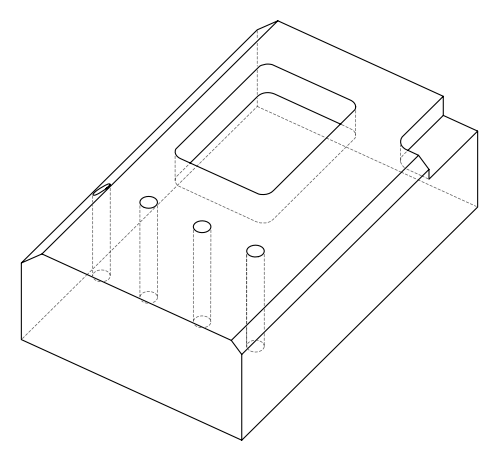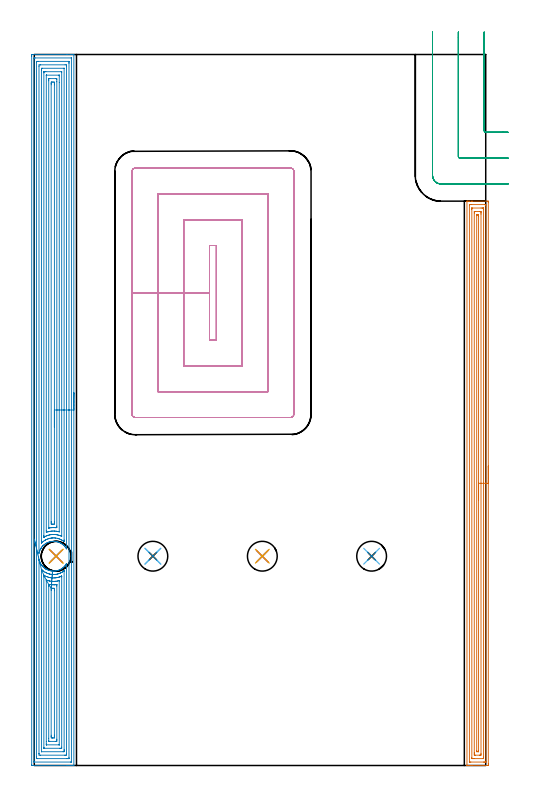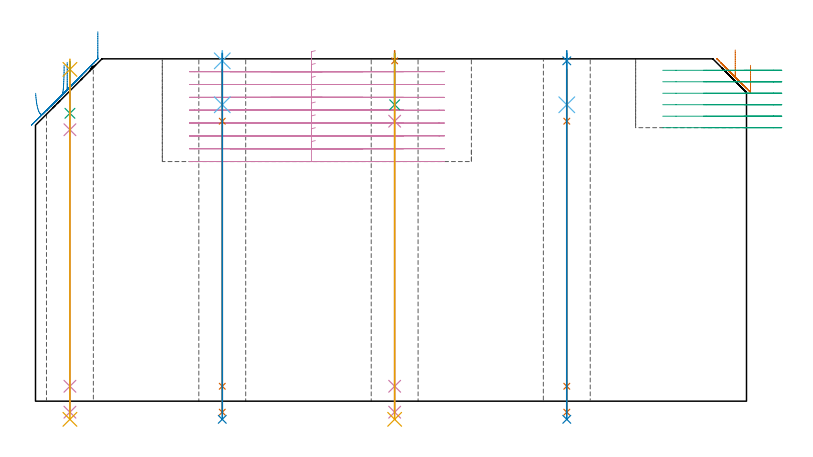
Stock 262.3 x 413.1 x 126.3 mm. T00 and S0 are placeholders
(PLAN: 20 operations, 14 tool changes, 73.1 min)
(1 AREA_MILL | FG_CHAMFER_SURFACE | UGT0205_001 | 13.34 min | 25720 mm3)
(2 AREA_MILL_1 | FG_CHAMFER_SURFACE_1 | UGT0205_001 | 29.84 min | 123855 mm3)
(3 MILL_CORNER_NOTCH_RECTANGULAR | CORNER_NOTCH_RECTANGULAR | UGT0201_094 | Follow Part, ap 5, ae 75% | 4.08 min | 86792 mm3)
(4 MILL_RECTANGULAR_POCKET | POCKET_RECTANGULAR_STRAIGHT | UGT0201_094 | Follow Part, ap 5, ae 75% | 20.74 min | 708005 mm3)
(5 SPOT_DRILL | STEP1HOLE | NXT0321_9005460120000 | 0.03 min | 0 mm3)
(6 SPOT_DRILL_1 | STEP1HOLE_1 | NXT0321_9005460120000 | 0.03 min | 2 mm3)
(7 SPOT_DRILL_2 | STEP1HOLE_2 | NXT0321_9005460120000 | 0.03 min | 25 mm3)
(8 SPOT_DRILL_3 | STEP1HOLE_3 | NXT0321_9005460120000 | 0.03 min | 12 mm3)
(9 DRILL_BLIND_HOLE_INTO_CENTER | STEP1HOLE | NXT0301_084 | 0.08 min | 749 mm3)
(10 GUN_DRILL_THROUGH_HOLE | STEP1HOLE | UGT0307_008 | 0.61 min | 10163 mm3)
(11 DRILL_TO_ENLARGE_THROUGH_HOLE | STEP1HOLE | UGT0301_244 | 0.53 min | 16049 mm3)
(12 DRILL_BLIND_HOLE_INTO_CENTER_1 | STEP1HOLE_1 | NXT0301_084 | 0.08 min | 1566 mm3)
(13 GUN_DRILL_THROUGH_HOLE_1 | STEP1HOLE_1 | UGT0307_008 | 0.62 min | 10493 mm3)
(14 DRILL_TO_ENLARGE_THROUGH_HOLE_1 | STEP1HOLE_1 | UGT0301_244 | 0.54 min | 17595 mm3)
(15 DRILL_BLIND_HOLE_INTO_CENTER_2 | STEP1HOLE_2 | NXT0301_084 | 0.08 min | 1562 mm3)
(16 GUN_DRILL_THROUGH_HOLE_2 | STEP1HOLE_2 | UGT0307_008 | 0.62 min | 10511 mm3)
(17 DRILL_TO_ENLARGE_THROUGH_HOLE_2 | STEP1HOLE_2 | UGT0301_244 | 0.54 min | 17549 mm3)
(18 DRILL_BLIND_HOLE_INTO_CENTER_3 | STEP1HOLE_3 | NXT0301_084 | 0.08 min | 1552 mm3)
(19 GUN_DRILL_THROUGH_HOLE_3 | STEP1HOLE_3 | UGT0307_008 | 0.62 min | 10481 mm3)
(20 DRILL_TO_ENLARGE_THROUGH_HOLE_3 | STEP1HOLE_3 | UGT0301_244 | 0.54 min | 17611 mm3)
(TOOL UGT0205_001 | Chamfer Mill 20 x 3 x 45 deg. | D20 FL50 Z2)
(TOOL UGT0201_094 | End mill 20 mm | D20 FL38 Z4)
(TOOL NXT0321_9005460120000 | NC Spot Drill, 142deg, 12mm, Carbide, Uncoated | D12 PA142 FL30 Z2)
(TOOL NXT0301_084 | Carbide Drill 11.3mm [860.1-1130-034A1-MM 2214] | D11.3 PA140 FL55 Z2)
(TOOL UGT0307_008 | Gun Drill 11 mm | D11 PA130 FL24 Z1)
(TOOL UGT0301_244 | Twist Drill 17.3 mm | D17.3 PA118 FL130 Z2)
(OP 1 AREA_MILL)
G17 G21 G94 G90
T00 M6
G54
G17 G0 G90 X263.8 Y173.95 S1061 M3
G43 Z136.3 H0
Z123.9
G94 G1 Y173.912 Z123.028 F250.
Y173.798 Z122.163
Y173.609 Z121.312
Y173.347 Z120.48
Y173.013 Z119.674
Y172.61 Z118.9
Y172.142 Z118.164
Y171.61 Z117.472
Y171.021 Z116.829
Y170.378 Z116.24
Y169.686 Z115.708
Y168.95 Z115.24
Y168.176 Z114.837
Y167.37 Z114.503
Y166.538 Z114.241
Y165.686 Z114.052
Y164.822 Z113.938
Y163.95 Z113.9
Y1.03
X263.799 Y0.607 Z113.901
X263.795 Y0.143 Z113.903
X263.792 Y0.009 Z113.906
X263.336 Y0. Z114.362
X254.512 Z123.182
X253.948 Z123.749
X253.629 Z124.067
X253.065 Z124.631
X252.747 Z124.948
X252.11 Z125.589
X251.735 Z125.964
X251.408 Z126.282
X251.402 Y0.007 Z126.288
X251.4 Y0.161 Z126.3
Y327.739
X251.403 Y327.892 Z126.288
X251.408 Y327.893 Z126.283
X251.734 Y327.9 Z125.965
X252.11 Z125.589
X252.747 Z124.948
X253.948 Z123.749
X254.512 Z123.182
X263.336 Z114.362
X263.62 Y327.897 Z114.077
X263.792 Y327.89 Z113.906
X263.799 Y327.716 Z113.899
X263.8 Y327.293 Z113.9
Y163.95
X262.386 Z115.314
X262.385 Y2.186 Z115.315
X262.384 Y2.083 Z115.316
X262.382 Y2.033 Z115.318
X262.38 Y2.015 Z115.32
X262.346 Y2.01 Z115.354
X261.957 Y2.002 Z115.743
X261.571 Y2.001 Z116.129
X261.076 Y2. Z116.624
X253.629 Y2.001 Z124.071
X253.132 Y2.003 Z124.568
X252.919 Y2.01 Z124.781
X252.821 Y2.019 Z124.879
X252.815 Y2.323 Z124.885
Y2.392
Y325.714
X252.816 Y325.817 Z124.884
X252.819 Y325.867 Z124.881
X252.82 Y325.885 Z124.88
X252.854 Y325.89 Z124.846
X253.243 Y325.898 Z124.457
X253.629 Y325.899 Z124.071
X254.124 Y325.9 Z123.576
X261.571 Y325.899 Z116.129
X262.068 Y325.897 Z115.632
X262.281 Y325.89 Z115.419
X262.379 Y325.881 Z115.321
X262.385 Y325.577 Z115.315
Y325.508
X262.386 Y163.95 Z115.314
X260.972 Z116.728
X260.971 Y4.784 Z116.729
X260.968 Y4.178 Z116.732
X260.965 Y4.036 Z116.735
X260.963 Y4.01 Z116.737
X260.922 Y4.006 Z116.778
X260.863 Y4.001 Z116.837
X255.57 Y4. Z122.13
X254.687 Y4.001 Z123.013
X254.512 Y4.004 Z123.188
X254.336 Y4.01 Z123.364
X254.235 Y4.015 Z123.465
X254.232 Y4.082 Z123.468
X254.231 Y4.178 Z123.469
X254.229 Y4.464 Z123.471
Y323.116
X254.233 Y323.722 Z123.467
X254.235 Y323.864 Z123.465
X254.237 Y323.89 Z123.463
X254.278 Y323.894 Z123.422
X254.338 Y323.899 Z123.362
X259.63 Y323.9 Z118.07
X260.513 Y323.899 Z117.187
X260.688 Y323.896 Z117.012
X260.864 Y323.89 Z116.836
X260.965 Y323.885 Z116.735
X260.968 Y323.817 Z116.732
X260.969 Y323.722 Z116.731
X260.971 Y323.436 Z116.729
X260.972 Y163.95 Z116.728
X259.557 Z118.143
Y6.855
X259.554 Y6.218 Z118.146
X259.55 Y6.01 Z118.15
X259.346 Y6.006 Z118.354
X258.924 Y6. Z118.776
X258.887 Z118.813
X256.24 Z121.46
X255.847 Y6.005 Z121.853
X255.657 Y6.01 Z122.043
X255.65 Y6.118 Z122.05
X255.644 Y6.603 Z122.056
X255.643 Y6.855 Z122.057
Y7.497
Y321.045
X255.646 Y321.682 Z122.054
X255.65 Y321.889 Z122.05
X255.854 Y321.894 Z121.846
X256.276 Y321.9 Z121.424
X256.313 Z121.387
X258.96 Z118.74
X259.353 Y321.895 Z118.347
X259.543 Y321.89 Z118.157
X259.55 Y321.782 Z118.15
X259.556 Y321.297 Z118.144
X259.557 Y321.045 Z118.143
Y320.404
Y163.95
X258.143 Z119.557
Y8.434
X258.141 Y8.228 Z119.559
X258.138 Y8.091 Z119.562
X258.133 Y8.009 Z119.567
X258.12 Y8.007 Z119.58
X258.041 Y8.003 Z119.659
X257.791 Y8.001 Z119.909
X257.159 Y8.008 Z120.541
X257.075 Y8.01 Z120.625
X257.064 Y8.331 Z120.636
X257.058 Y8.537 Z120.642
X257.057 Y8.641 Z120.643
Y8.744
Y319.466
X257.059 Y319.672 Z120.641
X257.063 Y319.809 Z120.637
X257.067 Y319.891 Z120.633
X257.08 Y319.893 Z120.62
X257.159 Y319.897 Z120.541
X257.409 Y319.899 Z120.291
X258.041 Y319.892 Z119.659
X258.125 Y319.89 Z119.575
X258.136 Y319.568 Z119.564
X258.142 Y319.362 Z119.558
X258.143 Y319.259 Z119.557
Y319.156
Y163.95
Y163.078 Z119.595
Y162.214 Z119.709
Y161.362 Z119.898
Y160.53 Z120.16
Y159.724 Z120.494
Y158.95 Z120.897
Y158.214 Z121.365
Y157.522 Z121.896
Y156.879 Z122.486
Y156.29 Z123.129
Y155.758 Z123.821
Y155.29 Z124.557
Y154.887 Z125.331
Y154.553 Z126.137
Y154.291 Z126.969
Y154.102 Z127.82
Y153.988 Z128.685
Y153.95 Z129.557
G0 Z136.3
M5
M2
(OP 2 AREA_MILL_1)
G17 G21 G94 G90
T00 M6
G54
G17 G0 G90 X23. Y216.55 S1061 M3
G43 Z136.3 H0
G94 G1 Y216.512 Z135.428 F250.
Y216.398 Z134.563
Y216.209 Z133.712
Y215.947 Z132.88
Y215.613 Z132.074
Y215.21 Z131.3
Y214.742 Z130.564
Y214.21 Z129.872
Y213.621 Z129.229
Y212.978 Z128.639
Y212.286 Z128.108
Y211.55 Z127.64
Y210.776 Z127.237
Y209.97 Z126.903
Y209.138 Z126.641
Y208.287 Z126.452
Y207.422 Z126.338
Y206.55 Z126.3
Y0.172
X22.997 Y0.01 Z126.288
X22.933 Y0.007 Z126.225
X22.516 Y0. Z125.816
X22.168 Z125.467
X21.478 Z124.774
X20.24 Z123.537
X19.69 Z122.985
X19.071 Z122.366
X-1.148 Y0.001 Z102.15
X-1.492 Y0.01 Z101.806
X-1.499 Y0.352 Z101.799
Y0.37
X-1.5 Y412.215 Z101.8
X-1.498 Y412.481 Z101.802
X-1.492 Y413.093 Z101.806
X-1.488 Y413.096 Z101.81
X-0.872 Y413.1 Z102.425
X19.071 Z122.366
X21.478 Z124.774
X22.168 Z125.467
X22.516 Z125.816
X22.933 Y413.093 Z126.225
X22.998 Y413.09 Z126.288
X23. Y412.928 Z126.3
Y206.55
X21.586 Z124.886
X21.585 Y2.406 Z124.885
X21.584 Y2.3 Z124.884
X21.581 Y2.192 Z124.881
X21.573 Y2.01 Z124.873
X21.478 Y2.008 Z124.778
X20.989 Y2.001 Z124.289
X0.022 Z103.322
X-0.036 Y2.002 Z103.264
X-0.071 Y2.006 Z103.229
X-0.076 Y2.008 Z103.224
X-0.079 Y2.024 Z103.221
X-0.082 Y2.084 Z103.218
X-0.085 Y2.298 Z103.215
X-0.086 Y2.406 Z103.214
X-0.085 Y410.694 Z103.215
X-0.084 Y410.8 Z103.216
X-0.081 Y410.909 Z103.219
X-0.073 Y411.09 Z103.227
X0.022 Y411.092 Z103.322
X0.511 Y411.099 Z103.811
X21.478 Z124.778
X21.536 Y411.098 Z124.836
X21.571 Y411.094 Z124.871
X21.576 Y411.092 Z124.876
X21.579 Y411.076 Z124.879
X21.582 Y411.016 Z124.882
X21.585 Y410.802 Z124.885
X21.586 Y410.694 Z124.886
Y206.55
X20.171 Z123.471
Y4.605
X20.17 Y4.193 Z123.47
X20.167 Y4.073 Z123.467
X20.165 Y4.021 Z123.465
X20.075 Y4.01 Z123.375
X19.881 Y4.002 Z123.181
X19.69 Y4.001 Z122.99
X18.989 Y4. Z122.289
X1.617 Y4.001 Z104.917
X1.489 Y4.003 Z104.789
X1.386 Y4.008 Z104.686
X1.335 Y4.014 Z104.635
X1.333 Y4.033 Z104.633
X1.331 Y4.193 Z104.631
X1.329 Y4.673 Z104.629
X1.328 Y5.086 Z104.628
X1.329 Y408.495 Z104.629
X1.33 Y408.908 Z104.63
X1.333 Y409.027 Z104.633
X1.335 Y409.079 Z104.635
X1.425 Y409.09 Z104.725
X1.619 Y409.098 Z104.919
X1.81 Y409.099 Z105.11
X2.511 Y409.1 Z105.811
X19.883 Y409.099 Z123.183
X20.011 Y409.097 Z123.311
X20.114 Y409.092 Z123.414
X20.165 Y409.086 Z123.465
X20.167 Y409.067 Z123.467
X20.169 Y408.908 Z123.469
X20.171 Y408.427 Z123.471
X20.172 Y408.014 Z123.472
X20.171 Y206.55 Z123.471
X18.757 Z122.057
Y126.549
X18.75 Y125.817 Z122.05
X18.482 Y126.261 Z121.782
X18.235 Y126.626 Z121.535
X17.922 Y127.03 Z121.222
X17.592 Y127.423 Z120.892
X17.504 Y127.519 Z120.804
X17.11 Y127.903 Z120.41
X16.702 Y128.269 Z120.002
X16.528 Y128.412 Z119.828
X16.174 Y128.67 Z119.474
X15.811 Y128.912 Z119.111
X15.472 Y129.115 Z118.772
X15.128 Y129.305 Z118.428
X14.921 Y129.404 Z118.221
X14.478 Y129.596 Z117.778
X14.031 Y129.767 Z117.331
X13.587 Y129.907 Z116.887
X13.14 Y130.022 Z116.44
X12.696 Y130.111 Z115.996
X12.25 Y130.182 Z115.55
X12.126 Y130.198 Z115.426
X11.36 Y130.236 Z114.66
X10.914 Y130.237 Z114.214
X10.469 Y130.215 Z113.769
X10.274 Y130.198 Z113.574
X9.579 Y130.087 Z112.879
X9.132 Y129.992 Z112.432
X8.689 Y129.87 Z111.989
X8.241 Y129.719 Z111.541
X7.798 Y129.543 Z111.098
X7.273 Y129.305 Z110.573
X6.91 Y129.103 Z110.206
X6.727 Y128.989 Z110.021
X6.459 Y128.823 Z109.756
X6.018 Y128.521 Z109.317
X5.872 Y128.412 Z109.172
X5.851 Y128.395 Z109.151
X5.494 Y128.09 Z108.793
X5.386 Y127.99 Z108.684
X5.128 Y127.753 Z108.426
X4.939 Y127.561 Z108.237
X4.898 Y127.519 Z108.196
X4.56 Y127.129 Z107.859
X4.492 Y127.045 Z107.792
X4.237 Y126.727 Z107.537
X4.163 Y126.626 Z107.462
X3.945 Y126.29 Z107.243
X3.876 Y126.184 Z107.174
X3.852 Y126.143 Z107.15
X3.61 Y125.733 Z106.91
X3.348 Y125.22 Z106.645
X3.186 Y124.84 Z106.484
X3.022 Y124.396 Z106.321
X2.883 Y123.947 Z106.18
X2.744 Y123.395 Z106.043
X2.743 Y123.396
Y123.415
Y406.227
X2.75 Y407.075 Z106.05
X3.598 Y407.1 Z106.898
X3.619 Z106.919
X17.923 Z121.223
X18.75 Y407.073 Z122.05
X18.757 Y406.266 Z122.057
Y406.227
Y206.55
X17.343 Z120.643
Y131.057
X17.342 Y130.723 Z120.642
X17.337 Y130.163 Z120.637
X17.336 Y130.086 Z120.636
X17.215 Y130.163 Z120.515
X16.527 Y130.644 Z119.827
X16.114 Y130.893 Z119.414
X15.834 Y131.057 Z119.134
X15.22 Y131.356 Z118.52
X14.697 Y131.58 Z117.997
X14.326 Y131.712 Z117.626
X13.545 Y131.95 Z116.845
X13.432 Y131.979 Z116.732
X13.394 Y131.988 Z116.694
X12.538 Y132.139 Z115.838
X12.315 Y132.173 Z115.615
X11.644 Y132.215 Z114.944
X11.366 Y132.228 Z114.666
X10.75 Y132.22 Z114.05
X10.49 Y132.211 Z113.79
X10.182 Y132.184 Z113.482
X9.856 Y132.139 Z113.156
X9.693 Y132.113 Z112.993
X8.962 Y131.978 Z112.262
X8.939 Y131.973 Z112.239
X8.845 Y131.95 Z112.145
X8.249 Y131.769 Z111.549
X8.068 Y131.707 Z111.368
X7.595 Y131.529 Z110.895
X7.174 Y131.35 Z110.474
X6.972 Y131.259 Z110.272
X6.562 Y131.057 Z109.862
X6.382 Y130.955 Z109.682
X6.28 Y130.892 Z109.58
X5.835 Y130.608 Z109.135
X5.386 Y130.304 Z108.686
X5.303 Y130.246 Z108.603
X5.195 Y130.163 Z108.495
X4.818 Y129.838 Z108.118
X4.492 Y129.548 Z107.792
X4.347 Y129.414 Z107.647
X4.195 Y129.27 Z107.495
X4.181 Y129.26 Z107.481
X4.171 Y129.254 Z107.471
X4.164 Y129.27 Z107.464
X4.162 Y129.301 Z107.462
X4.158 Y129.603 Z107.458
X4.157 Y130.163 Z107.457
Y130.498
Y403.881
X4.159 Y404.44 Z107.459
X4.162 Y404.77 Z107.462
X4.169 Y405.09 Z107.469
X4.492 Y405.096 Z107.792
X4.727 Y405.099 Z108.027
X17.243 Z120.543
X17.321 Y405.093 Z120.621
X17.336 Y405.09 Z120.636
X17.339 Y405.085 Z120.639
X17.341 Y405.073 Z120.641
X17.343 Y405. Z120.643
Y206.55
X15.929 Z119.229
X15.928 Y133.383 Z119.228
X15.927 Y133.206 Z119.227
X15.925 Y133.163 Z119.225
X15.924 Y133.152 Z119.224
X15.886 Y133.166 Z119.186
X15.722 Y133.235 Z119.022
X15.22 Y133.441 Z118.52
X14.419 Y133.737 Z117.719
X14.326 Y133.765 Z117.626
X14.287 Y133.776 Z117.587
X13.786 Y133.911 Z117.086
X13.432 Y133.99 Z116.732
X13.114 Y134.055 Z116.414
X12.538 Y134.15 Z115.838
X12.083 Y134.192 Z115.383
X11.644 Y134.215 Z114.944
X11.154 Y134.226 Z114.454
X10.75 Y134.22 Z114.05
X10.291 Y134.195 Z113.591
X9.856 Y134.146 Z113.156
X9.502 Y134.091 Z112.802
X8.962 Y133.99 Z112.262
X8.752 Y133.947 Z112.052
X8.068 Y133.766 Z111.368
X8.045 Y133.76 Z111.345
X7.969 Y133.737 Z111.269
X7.387 Y133.524 Z110.687
X7.174 Y133.439 Z110.474
X6.756 Y133.261 Z110.056
X6.28 Y133.035 Z109.58
X6.152 Y132.972 Z109.452
X5.911 Y132.844 Z109.211
X5.602 Y132.661 Z108.902
X5.58 Y132.65 Z108.88
X5.577 Y132.652 Z108.877
X5.575 Y132.655 Z108.875
X5.573 Y132.844 Z108.873
X5.571 Y133.268 Z108.871
Y133.552
Y402.468
X5.572 Y402.654 Z108.872
X5.576 Y403.007 Z108.876
X5.578 Y403.087 Z108.878
X5.684 Y403.092 Z108.984
X5.835 Y403.098 Z109.135
X6.28 Y403.1 Z109.58
X6.727 Z110.027
X15.668 Y403.099 Z118.968
X15.869 Y403.094 Z119.169
X15.913 Y403.09 Z119.213
X15.922 Y403.085 Z119.222
X15.925 Y403.069 Z119.225
X15.927 Y403.023 Z119.227
X15.929 Y402.839 Z119.229
Y402.654
Y206.55
X14.515 Z117.815
X14.514 Y136.04 Z117.814
X14.513 Y135.915 Z117.813
X14.509 Y135.815 Z117.809
X14.507 Y135.764 Z117.807
X14.491 Y135.766 Z117.791
X14.326 Y135.807 Z117.626
X13.946 Y135.904 Z117.246
X13.432 Y136.007 Z116.732
X12.84 Y136.115 Z116.14
X12.538 Y136.154 Z115.838
X11.852 Y136.209 Z115.152
X11.644 Y136.216 Z114.944
X10.94 Y136.227 Z114.24
X10.75 Y136.22 Z114.05
X10.094 Y136.18 Z113.394
X9.856 Y136.152 Z113.156
X9.308 Y136.072 Z112.608
X8.962 Y136.008 Z112.262
X8.558 Y135.928 Z111.858
X8.068 Y135.797 Z111.368
X7.855 Y135.737 Z111.155
X7.193 Y135.524 Z110.493
X7.178 Y135.52 Z110.478
X7.174 Y135.519 Z110.474
X6.992 Y135.524 Z110.292
X6.99 Y135.708 Z110.29
X6.986 Y136.417 Z110.286
X6.985 Y136.606 Z110.285
X6.986 Y400.867 Z110.286
X6.987 Y401.054 Z110.287
X6.989 Y401.081 Z110.289
X6.992 Y401.089 Z110.292
X7. Y401.092 Z110.3
X7.057 Y401.097 Z110.357
X7.174 Y401.099 Z110.474
X14.326 Z117.626
X14.404 Y401.098 Z117.704
X14.466 Y401.094 Z117.766
X14.502 Y401.091 Z117.802
X14.508 Y401.054 Z117.808
X14.511 Y400.867 Z117.811
X14.514 Y400.68 Z117.814
X14.515 Y396.766 Z117.815
Y206.55
X13.1 Z116.4
Y139.098
X13.097 Y138.539 Z116.397
X13.093 Y138.204 Z116.393
X12.575 Y138.167 Z115.875
X12.538 Y138.168 Z115.838
X12.023 Y138.204 Z115.323
X11.644 Y138.224 Z114.944
X11.623 Y138.225 Z114.923
X10.75 Y138.229 Z114.05
X10.725 Z114.025
X10.301 Y138.204 Z113.601
X9.889 Y138.171 Z113.189
X9.856 Y138.167 Z113.156
X9.11 Y138.057 Z112.41
X8.542 Y137.957 Z111.842
X8.446 Y137.944 Z111.746
X8.405 Y137.94 Z111.705
X8.404 Y137.95 Z111.704
X8.402 Y138.017 Z111.702
X8.4 Y138.204 Z111.7
Y397.855
Y398.187
X8.403 Y398.745 Z111.703
X8.407 Y399.08 Z111.707
X8.942 Y399.1 Z112.242
X8.962 Z112.262
X12.538 Y399.099 Z115.838
X13.093 Y399.08 Z116.393
X13.098 Y398.52 Z116.398
X13.1 Y397.293 Z116.4
Y206.55
X11.686 Z114.986
Y141.778
X11.684 Y140.884 Z114.984
X11.683 Y140.845 Z114.983
X11.644 Y140.235 Z114.944
X11.406 Y140.229 Z114.706
X10.75 Y140.221 Z114.05
X10.525 Y140.216 Z113.825
X9.856 Y140.183 Z113.156
X9.817 Y140.884 Z113.117
X9.815 Y140.925 Z113.115
X9.814 Y141.778 Z113.114
Y395.506
X9.815 Y396.4 Z113.115
X9.817 Y396.439 Z113.117
X9.856 Y397.09 Z113.156
X10.053 Y397.096 Z113.353
X10.75 Y397.099 Z114.05
X10.945 Z114.245
X11.644 Y397.09 Z114.944
X11.683 Y396.4 Z114.983
X11.685 Y396.359 Z114.985
X11.686 Y395.506 Z114.986
Y206.55
Y205.678 Z115.024
Y204.814 Z115.138
Y203.962 Z115.327
Y203.13 Z115.589
Y202.324 Z115.923
Y201.55 Z116.326
Y200.814 Z116.795
Y200.122 Z117.326
Y199.479 Z117.915
Y198.89 Z118.558
Y198.359 Z119.25
Y197.89 Z119.986
Y197.487 Z120.76
Y197.153 Z121.566
Y196.891 Z122.398
Y196.702 Z123.25
Y196.588 Z124.115
Y196.55 Z124.986
G0 Z136.3
X0.059 Y131.476
Z113.582
G1 X0.11 Y131.252 Z112.741
X0.178 Y130.957 Z111.923
X0.262 Y130.594 Z111.134
X0.36 Y130.166 Z110.38
X0.474 Y129.675 Z109.668
X0.6 Y129.125 Z109.003
X0.739 Y128.521 Z108.389
X0.89 Y127.867 Z107.831
X1.051 Y127.168 Z107.334
X1.221 Y126.43 Z106.902
X1.399 Y125.658 Z106.537
X1.583 Y124.858 Z106.243
X1.773 Y124.035 Z106.021
X1.966 Y123.198 Z105.874
X2.161 Y122.35 Z105.802
X2.357 Y121.5 Z105.806
X2.552 Y120.654 Z105.886
X2.745 Y119.817 Z106.042
X2.797 Y119.591 Z106.095
X2.822 Y119.482 Z106.119
X2.95 Y119.034 Z106.246
X3.098 Y118.589 Z106.396
X3.114 Y118.549 Z106.411
X3.218 Y118.281 Z106.517
X3.347 Y117.978 Z106.646
X3.487 Y117.696 Z106.784
X3.51 Y117.656 Z106.806
X3.736 Y117.246 Z107.035
X4.006 Y116.803 Z107.306
X4.075 Y116.701 Z107.375
X4.12 Y116.636 Z107.419
X4.238 Y116.475 Z107.536
X4.366 Y116.316 Z107.662
X4.492 Y116.158 Z107.789
X4.622 Y115.994 Z107.922
X4.69 Y115.91 Z107.989
X4.728 Y115.869 Z108.026
X4.905 Y115.674 Z108.203
X5.007 Y115.571 Z108.305
X5.128 Y115.448 Z108.426
X5.593 Y115.017 Z108.892
X5.833 Y114.824 Z109.128
X6.019 Y114.681 Z109.316
X6.43 Y114.395 Z109.729
X6.727 Y114.205 Z110.022
X6.801 Y114.156 Z110.1
X6.85 Y114.124 Z110.15
X6.908 Y114.092 Z110.208
X7.35 Y113.864 Z110.65
X7.798 Y113.656 Z111.098
X8.241 Y113.481 Z111.541
X8.689 Y113.329 Z111.989
X9.021 Y113.231 Z112.321
X9.299 Y113.166 Z112.599
X9.579 Y113.104 Z112.879
X10.023 Y113.037 Z113.323
X10.469 Y112.988 Z113.769
X10.914 Y112.962 Z114.214
X11.36 Y112.96 Z114.66
X11.805 Y112.979 Z115.105
X12.25 Y113.022 Z115.55
X12.696 Y113.088 Z115.996
X13.14 Y113.176 Z116.44
X13.379 Y113.231 Z116.679
X14.031 Y113.436 Z117.331
X14.478 Y113.604 Z117.778
X14.921 Y113.803 Z118.221
X15.548 Y114.124 Z118.848
X15.811 Y114.288 Z119.111
X16.262 Y114.598 Z119.562
X16.702 Y114.93 Z120.002
X16.808 Y115.017 Z120.108
X17.208 Y115.389 Z120.508
X17.592 Y115.778 Z120.892
X17.712 Y115.91 Z121.012
X18.063 Y116.351 Z121.363
X18.394 Y116.803 Z121.694
X18.482 Y116.935 Z121.782
X18.535 Y117.024 Z121.835
X18.705 Y117.31 Z122.005
X18.75 Y117.381 Z122.05
X18.757 Y116.997 Z122.057
Y6.873
X18.75 Y6.025 Z122.05
X17.902 Y6. Z121.202
X17.882 Z121.182
X3.577 Z106.877
X2.75 Y6.027 Z106.05
X2.743 Y6.834 Z106.043
Y6.873
Y119.734
X2.745 Y119.817 Z106.042
X2.766 Y119.731 Z106.063
X2.797 Y119.591 Z106.095
X2.822 Y119.482 Z106.119
X2.853 Y119.368 Z106.151
X4.163 Y113.937 Z107.463
X4.22 Y113.895 Z107.52
X4.343 Y113.784 Z107.643
X4.492 Y113.652 Z107.792
X5.017 Y113.189 Z108.317
X5.386 Y112.902 Z108.686
X6.278 Y112.295 Z109.578
X6.283 Y112.292 Z109.583
X6.89 Y111.983 Z110.19
X7.174 Y111.851 Z110.474
X7.942 Y111.528 Z111.242
X8.068 Y111.484 Z111.368
X8.31 Y111.402 Z111.61
X8.818 Y111.258 Z112.118
X8.962 Y111.222 Z112.262
X9.194 Y111.17 Z112.494
X9.856 Y111.061 Z113.156
X10.242 Y111.016 Z113.542
X10.75 Y110.98 Z114.05
X11.182 Y110.97 Z114.482
X11.644 Y110.981 Z114.944
X12.039 Y111.007 Z115.339
X12.538 Y111.064 Z115.838
X12.833 Y111.107 Z116.133
X13.432 Y111.226 Z116.732
X13.575 Y111.259 Z116.875
X14.075 Y111.402 Z117.375
X14.265 Y111.463 Z117.565
X14.326 Y111.485 Z117.626
X14.912 Y111.71 Z118.212
X15.22 Y111.849 Z118.52
X15.522 Y111.994 Z118.822
X16.114 Y112.292 Z119.414
X16.12 Y112.295 Z119.42
X16.651 Y112.652 Z119.951
X17.008 Y112.902 Z120.308
X17.245 Y113.071 Z120.545
X17.327 Y113.126 Z120.627
X17.336 Y113.13 Z120.636
X17.337 Y113.123 Z120.637
X17.341 Y113.087 Z120.641
X17.343 Y113.045 Z120.643
Y112.97
Y9.219
X17.341 Y8.66 Z120.641
X17.338 Y8.33 Z120.638
X17.331 Y8.01 Z120.631
X17.008 Y8.004 Z120.308
X16.773 Y8.001 Z120.073
X4.257 Z107.557
X4.179 Y8.007 Z107.479
X4.164 Y8.01 Z107.464
X4.161 Y8.015 Z107.461
X4.159 Y8.027 Z107.459
X4.157 Y8.1 Z107.457
Y113.189
X4.158 Y113.522 Z107.458
X4.163 Y113.937 Z107.463
X5.578 Y110.534 Z108.878
X5.589 Y110.535 Z108.889
X5.598 Y110.532 Z108.898
X6.28 Y110.17 Z109.58
X6.926 Y109.863 Z110.226
X7.174 Y109.76 Z110.474
X7.53 Y109.615 Z110.83
X8.068 Y109.439 Z111.368
X8.325 Y109.358 Z111.625
X8.962 Y109.202 Z112.262
X9.468 Y109.109 Z112.768
X9.856 Y109.055 Z113.156
X10.477 Y108.994 Z113.777
X10.75 Y108.98 Z114.05
X11.393 Y108.972 Z114.693
X11.644 Y108.981 Z114.944
X12.237 Y109.023 Z115.537
X12.538 Y109.058 Z115.838
X13.027 Y109.126 Z116.327
X13.432 Y109.207 Z116.732
X13.769 Y109.278 Z117.069
X14.326 Y109.438 Z117.626
X14.462 Y109.479 Z117.762
X14.867 Y109.615 Z118.167
X15.122 Y109.713 Z118.422
X15.22 Y109.753 Z118.52
X15.749 Y109.98 Z119.049
X15.915 Y110.05 Z119.215
X15.922 Y110.048 Z119.222
X15.924 Y110.019 Z119.224
X15.927 Y109.946 Z119.227
X15.929 Y109.8 Z119.229
Y109.615
X15.928 Y10.632 Z119.228
Y10.446
X15.924 Y10.093 Z119.224
X15.922 Y10.014 Z119.222
X15.816 Y10.008 Z119.116
X15.665 Y10.002 Z118.965
X15.22 Y10. Z118.52
X14.773 Z118.073
X5.832 Y10.001 Z109.132
X5.63 Y10.006 Z108.93
X5.587 Y10.01 Z108.887
X5.577 Y10.015 Z108.877
X5.575 Y10.031 Z108.875
X5.573 Y10.077 Z108.873
X5.571 Y10.261 Z108.871
Y10.446
Y109.615
X5.573 Y110.321 Z108.873
X5.578 Y110.534 Z108.878
X6.997 Y107.738 Z110.297
X7.022 Y107.732 Z110.322
X7.076 Y107.715 Z110.376
X7.4 Y107.602 Z110.7
X8.068 Y107.397 Z111.368
X8.652 Y107.244 Z111.952
X8.962 Y107.183 Z112.262
X9.173 Y107.146 Z112.473
X9.856 Y107.051 Z113.156
X10.712 Y106.973 Z114.012
X10.75 Y106.972 Z114.05
X11.608 Y106.971 Z114.908
X11.644 Y106.973 Z114.944
X12.439 Y107.033 Z115.739
X12.538 Y107.046 Z115.838
X13.222 Y107.144 Z116.522
X13.432 Y107.185 Z116.732
X13.964 Y107.297 Z117.264
X14.326 Y107.39 Z117.626
X14.494 Y107.431 Z117.794
X14.505 Y107.433 Z117.805
X14.508 Y107.414 Z117.808
X14.511 Y107.349 Z117.811
X14.514 Y107.249 Z117.814
Y12.233
X14.513 Y12.046 Z117.813
X14.511 Y12.019 Z117.811
X14.508 Y12.011 Z117.808
X14.5 Y12.008 Z117.8
X14.443 Y12.003 Z117.743
X14.326 Y12.001 Z117.626
X7.174 Z110.474
X7.096 Y12.002 Z110.396
X7.034 Y12.006 Z110.334
X6.998 Y12.009 Z110.298
X6.992 Y12.046 Z110.292
X6.989 Y12.233 Z110.289
X6.986 Y12.421 Z110.286
X6.985 Y14.02 Z110.285
Y107.123
X6.986 Y107.312 Z110.286
X6.991 Y107.688 Z110.291
X6.992 Y107.733 Z110.292
X6.997 Y107.738 Z110.297
X8.407 Y105.148 Z111.707
X8.948 Y105.162 Z112.248
X8.962 Y105.16 Z112.262
X9.043 Y105.148 Z112.343
X9.856 Y105.044 Z113.156
X9.974 Y105.03 Z113.274
X10.75 Y104.98 Z114.05
X10.924 Y104.974 Z114.224
X11.644 Y104.98 Z114.944
X11.807 Y104.985 Z115.107
X12.538 Y105.04 Z115.838
X12.638 Y105.048 Z115.938
X12.965 Y105.087 Z116.265
X13.067 Y105.097 Z116.367
X13.09 Y105.098 Z116.39
X13.094 Y105.084 Z116.394
X13.097 Y105.042 Z116.397
X13.099 Y104.952 Z116.399
X13.1 Y104.586 Z116.4
Y104.255
Y15.245
Y14.913
X13.097 Y14.355 Z116.397
X13.093 Y14.02 Z116.393
X12.558 Y14.001 Z115.858
X12.538 Y14. Z115.838
X8.962 Y14.001 Z112.262
X8.407 Y14.02 Z111.707
X8.402 Y14.58 Z111.702
X8.399 Y15.807 Z111.699
X8.4 Y103.923 Z111.7
Y104.255
X8.403 Y104.813 Z111.703
X8.407 Y105.148 Z111.707
X9.856 Y103.024 Z113.156
X10.21 Y103.007 Z113.51
X10.75 Y102.98 Z114.05
X11.141 Y102.971 Z114.441
X11.644 Y102.96 Z114.944
X11.682 Y102.468 Z114.982
X11.684 Y102.428 Z114.984
X11.686 Y101.574 Z114.986
Y17.594
X11.684 Y16.7 Z114.984
X11.683 Y16.661 Z114.983
X11.644 Y16.01 Z114.944
X11.447 Y16.004 Z114.747
X10.75 Y16.001 Z114.05
X10.555 Z113.855
X9.856 Y16.01 Z113.156
X9.817 Y16.7 Z113.117
X9.815 Y16.741 Z113.115
X9.814 Y17.594 Z113.114
Y101.616
X9.816 Y102.468 Z113.116
X9.817 Y102.507 Z113.117
X9.856 Y103.024 Z113.156
X9.921 Y103.888 Z113.259
X9.985 Y104.739 Z113.437
X10.047 Y105.572 Z113.689
X10.108 Y106.38 Z114.013
X10.166 Y107.157 Z114.406
X10.222 Y107.896 Z114.865
X10.274 Y108.593 Z115.387
X10.323 Y109.242 Z115.969
X10.367 Y109.838 Z116.604
X10.408 Y110.376 Z117.29
X10.443 Y110.852 Z118.02
X10.474 Y111.264 Z118.788
X10.5 Y111.607 Z119.59
X10.52 Y111.879 Z120.419
X10.535 Y112.078 Z121.268
X10.545 Y112.202 Z122.131
X10.548 Y112.251 Z123.002
X10.546 Y112.224 Z123.874
G0 Z136.3
M5
M2
(OP 3 MILL_CORNER_NOTCH_RECTANGULAR)
G17 G21 G94 G90
T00 M6
G54
G17 G0 G90 X261.4 Y426.1 S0 M3
G43 Z136.3 H0
Z122.067
G94 G1 Y423.1 F250.
Y368.895 F500.
G3 X262.395 Y367.9 R1.
G1 X272.3
X275.3 F250.
G0 Z136.3
X246.4 Y426.1
Z122.067
G1 Y423.1
Y353.895 F500.
G3 X247.395 Y352.9 R1.
G1 X272.3
X275.3 F250.
G0 Z136.3
X231.4 Y426.1
Z122.067
G1 Y423.1
Y342.8 F500.
G3 X236.3 Y337.9 R4.9
G1 X272.3
X275.3 F250.
G0 Z136.3
X261.4 Y426.1
Z117.833
G1 Y423.1
Y368.895 F500.
G3 X262.395 Y367.9 R1.
G1 X272.3
X275.3 F250.
G0 Z136.3
X246.4 Y426.1
Z117.833
G1 Y423.1
Y353.895 F500.
G3 X247.395 Y352.9 R1.
G1 X272.3
X275.3 F250.
G0 Z136.3
X231.4 Y426.1
Z117.833
G1 Y423.1
Y342.8 F500.
G3 X236.3 Y337.9 R4.9
G1 X272.3
X275.3 F250.
G0 Z136.3
X261.4 Y426.1
Z113.6
G1 Y423.1
Y368.895 F500.
G3 X262.395 Y367.9 R1.
G1 X272.3
X275.3 F250.
G0 Z136.3
X246.4 Y426.1
Z113.6
G1 Y423.1
Y353.895 F500.
G3 X247.395 Y352.9 R1.
G1 X272.3
X275.3 F250.
G0 Z136.3
X231.4 Y426.1
Z113.6
G1 Y423.1
Y342.8 F500.
G3 X236.3 Y337.9 R4.9
G1 X272.3
X275.3 F250.
G0 Z136.3
X261.4 Y426.1
Z109.367
G1 Y423.1
Y368.895 F500.
G3 X262.395 Y367.9 R1.
G1 X272.3
X275.3 F250.
G0 Z136.3
X246.4 Y426.1
Z109.367
G1 Y423.1
Y353.895 F500.
G3 X247.395 Y352.9 R1.
G1 X272.3
X275.3 F250.
G0 Z136.3
X231.4 Y426.1
Z109.367
G1 Y423.1
Y342.8 F500.
G3 X236.3 Y337.9 R4.9
G1 X272.3
X275.3 F250.
G0 Z136.3
X261.4 Y426.1
Z105.133
G1 Y423.1
Y368.895 F500.
G3 X262.395 Y367.9 R1.
G1 X272.3
X275.3 F250.
G0 Z136.3
X246.4 Y426.1
Z105.133
G1 Y423.1
Y353.895 F500.
G3 X247.395 Y352.9 R1.
G1 X272.3
X275.3 F250.
G0 Z136.3
X231.4 Y426.1
Z105.133
G1 Y423.1
Y342.8 F500.
G3 X236.3 Y337.9 R4.9
G1 X272.3
X275.3 F250.
G0 Z136.3
X261.4 Y426.1
Z100.9
G1 Y423.1
Y368.895 F500.
G3 X262.395 Y367.9 R1.
G1 X272.3
X275.3 F250.
G0 Z136.3
X246.4 Y426.1
Z100.9
G1 Y423.1
Y353.895 F500.
G3 X247.395 Y352.9 R1.
G1 X272.3
X275.3 F250.
G0 Z136.3
X231.4 Y426.1
Z100.9
G1 Y423.1
Y342.8 F500.
G3 X236.3 Y337.9 R4.9
G1 X272.3
X275.3 F250.
G0 Z136.3
M5
M2
(OP 4 MILL_RECTANGULAR_POCKET)
G17 G21 G94 G90
T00 M6
G54
G17 G0 G90 X103.227 Y302.1 S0 M3
G43 Z136.3 H0
Z129.3
G94 G1 X101.8 Z128.918 F250.
Y274.65 Z121.562
Y247.2 F500.
X105.8
Y302.1
X101.8
Y274.65
X86.8
Y232.2
X120.8
Y317.1
X86.8
Y274.65
X71.8
Y217.2
X135.8
Y332.1
X71.8
Y274.65
X56.8
Y204.1
G3 X58.7 Y202.2 R1.9
G1 X148.9
G3 X150.8 Y204.1 R1.9
G1 Y345.2
G3 X148.9 Y347.1 R1.9
G1 X58.7
G3 X56.8 Y345.2 R1.9
G1 Y274.65
Y273.65
G0 X103.227 Y302.1 Z124.562
G1 X101.8 Z124.18 F250.
Y274.65 Z116.825
Y247.2 F500.
X105.8
Y302.1
X101.8
Y274.65
X86.8
Y232.2
X120.8
Y317.1
X86.8
Y274.65
X71.8
Y217.2
X135.8
Y332.1
X71.8
Y274.65
X56.8
Y204.1
G3 X58.7 Y202.2 R1.9
G1 X148.9
G3 X150.8 Y204.1 R1.9
G1 Y345.2
G3 X148.9 Y347.1 R1.9
G1 X58.7
G3 X56.8 Y345.2 R1.9
G1 Y274.65
Y273.65
G0 X103.227 Y302.1 Z119.825
G1 X101.8 Z119.443 F250.
Y274.65 Z112.087
Y247.2 F500.
X105.8
Y302.1
X101.8
Y274.65
X86.8
Y232.2
X120.8
Y317.1
X86.8
Y274.65
X71.8
Y217.2
X135.8
Y332.1
X71.8
Y274.65
X56.8
Y204.1
G3 X58.7 Y202.2 R1.9
G1 X148.9
G3 X150.8 Y204.1 R1.9
G1 Y345.2
G3 X148.9 Y347.1 R1.9
G1 X58.7
G3 X56.8 Y345.2 R1.9
G1 Y274.65
Y273.65
G0 X103.227 Y302.1 Z115.087
G1 X101.8 Z114.705 F250.
Y274.65 Z107.35
Y247.2 F500.
X105.8
Y302.1
X101.8
Y274.65
X86.8
Y232.2
X120.8
Y317.1
X86.8
Y274.65
X71.8
Y217.2
X135.8
Y332.1
X71.8
Y274.65
X56.8
Y204.1
G3 X58.7 Y202.2 R1.9
G1 X148.9
G3 X150.8 Y204.1 R1.9
G1 Y345.2
G3 X148.9 Y347.1 R1.9
G1 X58.7
G3 X56.8 Y345.2 R1.9
G1 Y274.65
Y273.65
G0 X103.227 Y302.1 Z110.35
G1 X101.8 Z109.968 F250.
Y274.65 Z102.612
Y247.2 F500.
X105.8
Y302.1
X101.8
Y274.65
X86.8
Y232.2
X120.8
Y317.1
X86.8
Y274.65
X71.8
Y217.2
X135.8
Y332.1
X71.8
Y274.65
X56.8
Y204.1
G3 X58.7 Y202.2 R1.9
G1 X148.9
G3 X150.8 Y204.1 R1.9
G1 Y345.2
G3 X148.9 Y347.1 R1.9
G1 X58.7
G3 X56.8 Y345.2 R1.9
G1 Y274.65
Y273.65
G0 X103.227 Y302.1 Z105.612
G1 X101.8 Z105.23 F250.
Y274.65 Z97.875
Y247.2 F500.
X105.8
Y302.1
X101.8
Y274.65
X86.8
Y232.2
X120.8
Y317.1
X86.8
Y274.65
X71.8
Y217.2
X135.8
Y332.1
X71.8
Y274.65
X56.8
Y204.1
G3 X58.7 Y202.2 R1.9
G1 X148.9
G3 X150.8 Y204.1 R1.9
G1 Y345.2
G3 X148.9 Y347.1 R1.9
G1 X58.7
G3 X56.8 Y345.2 R1.9
G1 Y274.65
Y273.65
G0 X103.227 Y302.1 Z100.875
G1 X101.8 Z100.493 F250.
Y274.65 Z93.137
Y247.2 F500.
X105.8
Y302.1
X101.8
Y274.65
X86.8
Y232.2
X120.8
Y317.1
X86.8
Y274.65
X71.8
Y217.2
X135.8
Y332.1
X71.8
Y274.65
X56.8
Y204.1
G3 X58.7 Y202.2 R1.9
G1 X148.9
G3 X150.8 Y204.1 R1.9
G1 Y345.2
G3 X148.9 Y347.1 R1.9
G1 X58.7
G3 X56.8 Y345.2 R1.9
G1 Y274.65
Y273.65
G0 X103.227 Y302.1 Z96.137
G1 X101.8 Z95.755 F250.
Y274.65 Z88.4
Y247.2 F500.
X105.8
Y302.1
X101.8
Y274.65
X86.8
Y232.2
X120.8
Y317.1
X86.8
Y274.65
X71.8
Y217.2
X135.8
Y332.1
X71.8
Y274.65
X56.8
Y204.1
G3 X58.7 Y202.2 R1.9
G1 X148.9
G3 X150.8 Y204.1 R1.9
G1 Y345.2
G3 X148.9 Y347.1 R1.9
G1 X58.7
G3 X56.8 Y345.2 R1.9
G1 Y274.65
Y273.65
G0 Z136.3
M5
M2
(OP 5 SPOT_DRILL)
G17 G21 G94 G90
T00 M6
G54
G17 G0 G90 X12.7 Y121.6 S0 M3
G43 Z136.3 H0
G94 G81 G98 Z122.405 F250. R126.15
G80
M5
M2
(OP 6 SPOT_DRILL_1)
G17 G21 G94 G90
T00 M6
G54
G17 G0 G90 X68.9 Y121.6 S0 M3
G43 Z136.3 H0
G94 G81 G98 Z125.555 F250. R129.3
G80
M5
M2
(OP 7 SPOT_DRILL_2)
G17 G21 G94 G90
T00 M6
G54
G17 G0 G90 X132.5 Y121.6 S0 M3
G43 Z136.3 H0
G94 G81 G98 Z125.555 F250. R129.3
G80
M5
M2
(OP 8 SPOT_DRILL_3)
G17 G21 G94 G90
T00 M6
G54
G17 G0 G90 X196. Y121.6 S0 M3
G43 Z136.3 H0
G94 G81 G98 Z125.555 F250. R129.3
G80
M5
M2
(OP 9 DRILL_BLIND_HOLE_INTO_CENTER)
G17 G21 G94 G90
T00 M6
G54
G17 G0 G90 X12.7 Y121.6 S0 M3
G43 Z136.3 H1
G94 G81 G98 Z106.2 F250. R125.15
G80
M5
M2
(OP 10 GUN_DRILL_THROUGH_HOLE)
G17 G21 G94 G90
T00 M6
G54
G17 G0 G90 X12.7 Y121.6 M8
G43 Z136.3 H0
Z119.231
S716 M3
G94 G1 Z100.137 F125. M26
G4 X.084
Z5.5 F250.
G4 X.084
Z-4.065 F125.
G4 X.084
M5
M9
G0 Z119.231
Z136.3
M2
(OP 11 DRILL_TO_ENLARGE_THROUGH_HOLE)
G17 G21 G94 G90
T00 M6
G54
G17 G0 G90 X12.7 Y121.6 S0 M3
G43 Z136.3 H0
G94 G73 G98 Z-6.697 F250. Q16.231 R125.15
G80
M5
M2
(OP 12 DRILL_BLIND_HOLE_INTO_CENTER_1)
G17 G21 G94 G90
T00 M6
G54
G17 G0 G90 X68.9 Y121.6 S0 M3
G43 Z136.3 H1
G94 G81 G98 Z109.35 F250. R128.3
G80
M5
M2
(OP 13 GUN_DRILL_THROUGH_HOLE_1)
G17 G21 G94 G90
T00 M6
G54
G17 G0 G90 X68.9 Y121.6 M8
G43 Z136.3 H0
Z122.381
S716 M3
G94 G1 Z103.287 F125. M26
G4 X.084
Z5.5 F250.
G4 X.084
Z-4.065 F125.
G4 X.084
M5
M9
G0 Z122.381
Z136.3
M2
(OP 14 DRILL_TO_ENLARGE_THROUGH_HOLE_1)
G17 G21 G94 G90
T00 M6
G54
G17 G0 G90 X68.9 Y121.6 S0 M3
G43 Z136.3 H0
G94 G73 G98 Z-6.697 F250. Q16.625 R128.3
G80
M5
M2
(OP 15 DRILL_BLIND_HOLE_INTO_CENTER_2)
G17 G21 G94 G90
T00 M6
G54
G17 G0 G90 X132.5 Y121.6 S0 M3
G43 Z136.3 H1
G94 G81 G98 Z109.35 F250. R128.3
G80
M5
M2
(OP 16 GUN_DRILL_THROUGH_HOLE_2)
G17 G21 G94 G90
T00 M6
G54
G17 G0 G90 X132.5 Y121.6 M8
G43 Z136.3 H0
Z122.381
S716 M3
G94 G1 Z103.287 F125. M26
G4 X.084
Z5.5 F250.
G4 X.084
Z-4.065 F125.
G4 X.084
M5
M9
G0 Z122.381
Z136.3
M2
(OP 17 DRILL_TO_ENLARGE_THROUGH_HOLE_2)
G17 G21 G94 G90
T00 M6
G54
G17 G0 G90 X132.5 Y121.6 S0 M3
G43 Z136.3 H0
G94 G73 G98 Z-6.697 F250. Q16.625 R128.3
G80
M5
M2
(OP 18 DRILL_BLIND_HOLE_INTO_CENTER_3)
G17 G21 G94 G90
T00 M6
G54
G17 G0 G90 X196. Y121.6 S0 M3
G43 Z136.3 H1
G94 G81 G98 Z109.35 F250. R128.3
G80
M5
M2
(OP 19 GUN_DRILL_THROUGH_HOLE_3)
G17 G21 G94 G90
T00 M6
G54
G17 G0 G90 X196. Y121.6 M8
G43 Z136.3 H0
Z122.381
S716 M3
G94 G1 Z103.287 F125. M26
G4 X.084
Z5.5 F250.
G4 X.084
Z-4.065 F125.
G4 X.084
M5
M9
G0 Z122.381
Z136.3
M2
(OP 20 DRILL_TO_ENLARGE_THROUGH_HOLE_3)
G17 G21 G94 G90
T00 M6
G54
G17 G0 G90 X196. Y121.6 S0 M3
G43 Z136.3 H0
G94 G73 G98 Z-6.697 F250. Q16.625 R128.3
G80
M5
M2
